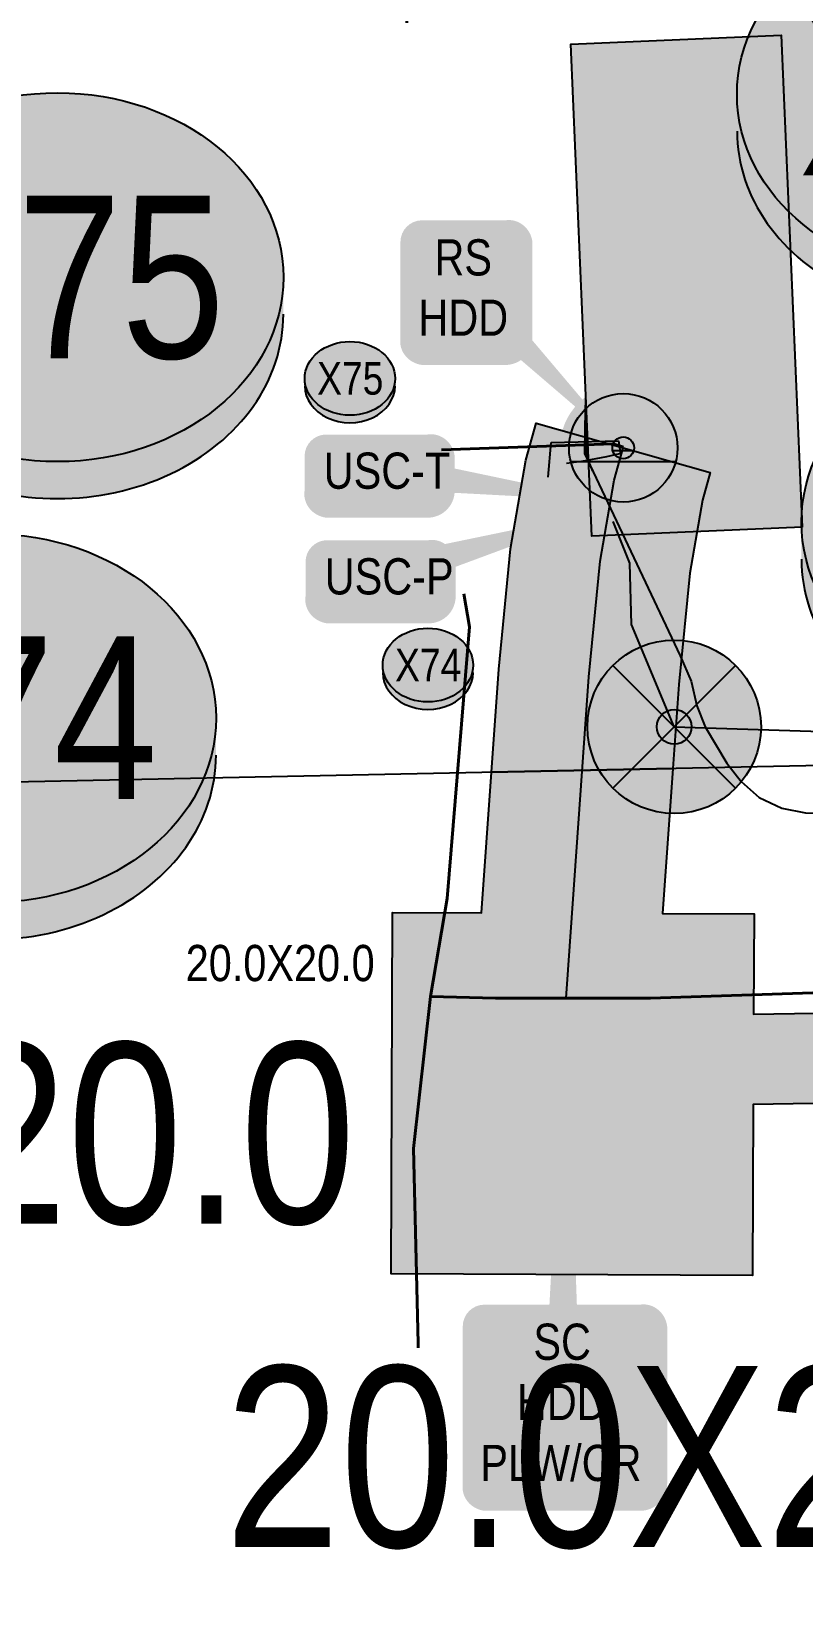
# Model space of a CAD drawing. Extents: x 88833 to 97610, y 5963373 to 5974710.
# Drawn here: x 93904.5 to 93947.1, y 5965035.2 to 5965122.3 of the extents above; entities that cross this region are included whole.
import ezdxf
from ezdxf.enums import TextEntityAlignment as Align

# ---------------------------------------------------------------- set-up
doc = ezdxf.new("R2010")
doc.units = 0
doc.header["$LTSCALE"] = 5
for name, pattern in [('COOP2', [10, 5, -1, 0, -1, 0, -1, 0, -1, 0, -1]), ('DASHDOT', [25.4, 12.7, -6.35, 0, -6.35]), ('POWERLINE5', [7.8, 2.4, -0.6, 0.6, -0.6, 0.6, -0.6, 2.4])]:
    doc.linetypes.add(name, pattern=pattern)
for name, color, linetype in [('AS-POWER', 104, 'foc-POWER'), ('AS-POWER-EXISTING', 72, 'POWERLINE5'), ('AS-POWER-EXISTING-PP', 72, 'Continuous'), ('AS-POWER-EXISTING-PP-1000', 72, 'Continuous'), ('AS-RESIDENCE', 14, 'Continuous'), ('AS-SYMBOL', 7, 'Continuous'), ('AS-SYMBOL-1000', 7, 'Continuous'), ('AS-TELEPHONE', 224, 'foc-TEL'), ('L-SEC', 7, 'Continuous'), ('P-APEX RECON PAY ITEMS-1000', 240, 'Continuous'), ('P-APEX RECON-10m BUFFER', 51, 'COOP2'), ('P-APEX RECON-URBAN', 30, 'COOP2'), ('P-APEX RECON-WORK AREA', 104, 'Continuous'), ('P-CROSSINGS', 250, 'Continuous'), ('P-CROSSINGS-1000', 250, 'Continuous')]:
    doc.layers.add(name, color=color, linetype=linetype)
for name, color, linetype, lineweight in [('AS-RECON EXISTING', 151, 'DASHDOT', 40), ('P-APEX RECON-TWS-T', 104, 'Continuous', 9), ('P-APEX RECON-TWS-T-1000', 104, 'Continuous', 9)]:
    doc.layers.add(name, color=color, linetype=linetype, lineweight=lineweight)
doc.layers.add('AS-STRUCTURE-H', color=7, linetype='Continuous', true_color=0xa8a8a8)
doc.layers.add('P-APEX RECON-TO BE DRILLED-H', color=7, linetype='Continuous', true_color=0xffafe1)
doc.styles.add('175L', font='ARIALN.TTF', dxfattribs={"height": 2})
doc.styles.add('80', font='ARIALN.TTF', dxfattribs={"height": 10})
doc.styles.add('Crossing', font='ARIALN.TTF', dxfattribs={"height": 10})
doc.styles.add('foc-LtypeFont', font='ARIALN.TTF', dxfattribs={"height": 7.35})
doc.linetypes.add('foc-POWER', pattern='A,6,-1,["P",foc-LtypeFont,S=0.2,R=0,X=-0.625,Y=-0.75],-1.24,4', length=12.24)
doc.linetypes.add('foc-TEL', pattern='A,2,-1,["T",foc-LtypeFont,S=0.2,R=0,X=-0.425,Y=-0.75],-1.24,8', length=12.24)

# ---------------------------------------------------------------- blocks, each defined once
blk = doc.blocks.new('*U838')
at = {"true_color": 0xffffa8}
h = blk.add_hatch(color=51, dxfattribs=at)
edge = h.paths.add_edge_path()
edge.add_line((-11.5, -20), (11.5, -20))
edge.add_arc((11.5, -14), 6, 270, 360)
edge.add_line((17.5, -14), (17.5, 12.5))
edge.add_arc((11.5, 12.5), 6, 0, 90)
edge.add_line((11.5, 18.5), (-11.5, 18.5))
edge.add_arc((-11.5, 12.5), 6, 90, 180)
edge.add_line((-17.5, 12.5), (-17.5, -14))
edge.add_arc((-11.5, -14), 6, 180, 270)
at = {"color": 240, "flags": 128}
blk.add_lwpolyline([(-11.5, -20, 3, 3, 0), (11.5, -20, 3, 3, 0.414214), (17.5, -14, 3, 3, 0), (17.5, 12.5, 3, 0, 0.414214), (11.5, 18.5, 0, 0, 0), (-11.5, 18.5, 0, 0, 0.414214), (-17.5, 12.5, 0, 0, 0), (-17.5, -14, 0, 3, 0.414214)], format="xyseb", close=True, dxfattribs=at)
for points in [[(-1, -11.44, 0, 10, 0), (0, 0, 5, 5, 0)], [(44.1, -44.4, 0, 10, 0), (0, 0, 5, 5, 0)]]:
    blk.add_lwpolyline(points, format="xyseb", dxfattribs=at)
at = {"color": 4, "style": '80'}
blk.add_attdef('OTHER_001', (-14.7, -5), '', height=10, dxfattribs=at)
blk = doc.blocks.new('RISER')
h = blk.add_hatch(color=255)
h.dxf.hatch_style = 1
edge = h.paths.add_edge_path()
edge.add_arc((0, 0), 0.7, 0, 360)
blk.add_hatch(color=13).paths.add_polyline_path([(0.581, -0.15), (-0.581, -0.15, 0.774597)])
at = {"color": 13}
blk.add_line((-0.581, -0.15), (0.581, -0.15), dxfattribs=at)
blk.add_circle((0, 0), 0.6, dxfattribs=at)
blk = doc.blocks.new('POWERPOLE')
h = blk.add_hatch(color=255)
edge = h.paths.add_edge_path()
edge.add_arc((0, 0), 0.96, 0, 360)
at = {"linetype": 'Continuous'}
for p, q in [((0.679, -0.679), (-0.679, 0.679)), ((-0.679, -0.679), (0.679, 0.679))]:
    blk.add_line(p, q, dxfattribs=at)
blk.add_circle((0, 0), 0.96, dxfattribs=at)
blk = doc.blocks.new('*U842')
at = {"true_color": 0xffffa8}
h = blk.add_hatch(color=51, dxfattribs=at)
edge = h.paths.add_edge_path()
edge.add_line((-21.5, -28.5), (21.5, -28.5))
edge.add_arc((21.5, -22.5), 6, 270, 360)
edge.add_line((27.5, -22.5), (27.5, 21))
edge.add_arc((21.5, 21), 6, 0, 90)
edge.add_line((21.5, 27), (-21.5, 27))
edge.add_arc((-21.5, 21), 6, 90, 180)
edge.add_line((-27.5, 21), (-27.5, -22.5))
edge.add_arc((-21.5, -22.5), 6, 180, 270)
at = {"color": 240, "flags": 128}
for points in [[(1.03, 111.74, 0, 10, 0), (0, 0, 5, 5, 0)], [(-1, -11.44, 0, 10, 0), (0, 0, 5, 5, 0)]]:
    blk.add_lwpolyline(points, format="xyseb", dxfattribs=at)
blk.add_lwpolyline([(-21.5, -28.5, 3, 3, 0), (21.5, -28.5, 3, 3, 0.414214), (27.5, -22.5, 3, 3, 0), (27.5, 21, 3, 0, 0.414214), (21.5, 27, 0, 0, 0), (-21.5, 27, 0, 0, 0.414214), (-27.5, 21, 0, 0, 0), (-27.5, -22.5, 0, 3, 0.414214)], format="xyseb", close=True, dxfattribs=at)
at = {"color": 4, "style": '80'}
blk.add_attdef('OTHER_001', (-14.7, -5), '', height=10, dxfattribs=at)
blk = doc.blocks.new('xing2')
h = blk.add_hatch(color=50)
h.dxf.hatch_style = 1
edge = h.paths.add_edge_path()
edge.add_ellipse((0, 0), major_axis=(-12.5, 0), ratio=0.816297, start_angle=0, end_angle=360)
h = blk.add_hatch(color=250)
h.dxf.hatch_style = 1
edge = h.paths.add_edge_path()
edge.add_ellipse((0, -2.047), major_axis=(-12.5, 0), ratio=0.816297, start_angle=0, end_angle=180)
edge.add_line((12.5, -2.047), (12.5, 0))
edge.add_ellipse((0, 0), major_axis=(-12.5, 0), ratio=0.816297, start_angle=0, end_angle=180, ccw=False)
edge.add_line((-12.5, 0), (-12.5, -2.047))
at = {"color": 250}
blk.add_ellipse((0, 0), major_axis=(-12.5, 0), ratio=0.816297, dxfattribs=at)
blk.add_ellipse((0, -2.047), major_axis=(-12.5, 0), ratio=0.816297, start_param=0, end_param=3.141593, dxfattribs=at)
at = {"color": 250, "style": 'Crossing'}
blk.add_attdef('CROSSING', text='', height=9, dxfattribs=at).set_placement((0.089, 0.02), align=Align.MIDDLE_CENTER)
at = {"color": 250, "style": 'Crossing', "flags": 1}
for tag, p in [('OWNER', (0.089, -12.492)), ('DESCRIPTION', (0.089, -25.77)), ('LOCATION', (0.089, -39.303)), ('DWG_REF', (0.089, -52.837))]:
    blk.add_attdef(tag, text='', height=9, dxfattribs=at).set_placement(p, align=Align.MIDDLE_CENTER)
blk = doc.blocks.new('*U1114')
at = {"true_color": 0xffffa8}
h = blk.add_hatch(color=51, dxfattribs=at)
edge = h.paths.add_edge_path()
edge.add_line((-14, -11.5), (14, -11.5))
edge.add_arc((14, -5.5), 6, 270, 360)
edge.add_line((20, -5.5), (20, 4))
edge.add_arc((14, 4), 6, 0, 90)
edge.add_line((14, 10), (-14, 10))
edge.add_arc((-14, 4), 6, 90, 180)
edge.add_line((-20, 4), (-20, -5.5))
edge.add_arc((-14, -5.5), 6, 180, 270)
at = {"color": 240, "flags": 128}
for points in [[(63.63, 18.26, 0, 10, 0), (0, 0, 5, 5, 0)], [(-1, -11.44, 0, 10, 0), (0, 0, 5, 5, 0)]]:
    blk.add_lwpolyline(points, format="xyseb", dxfattribs=at)
blk.add_lwpolyline([(-14, -11.5, 3, 3, 0), (14, -11.5, 3, 3, 0.414214), (20, -5.5, 3, 3, 0), (20, 4, 3, 0, 0.414214), (14, 10, 0, 0, 0), (-14, 10, 0, 0, 0.414214), (-20, 4, 0, 0, 0), (-20, -5.5, 0, 3, 0.414214)], format="xyseb", close=True, dxfattribs=at)
at = {"color": 4, "style": '80'}
blk.add_attdef('OTHER_001', (-14.7, -5), '', height=10, dxfattribs=at)
blk = doc.blocks.new('*U1115')
at = {"true_color": 0xffffa8}
h = blk.add_hatch(color=51, dxfattribs=at)
edge = h.paths.add_edge_path()
edge.add_line((-14, -11.5), (14, -11.5))
edge.add_arc((14, -5.5), 6, 270, 360)
edge.add_line((20, -5.5), (20, 4))
edge.add_arc((14, 4), 6, 0, 90)
edge.add_line((14, 10), (-14, 10))
edge.add_arc((-14, 4), 6, 90, 180)
edge.add_line((-20, 4), (-20, -5.5))
edge.add_arc((-14, -5.5), 6, 180, 270)
at = {"color": 240, "flags": 128}
blk.add_lwpolyline([(-14, -11.5, 3, 3, 0), (14, -11.5, 3, 3, 0.414214), (20, -5.5, 3, 3, 0), (20, 4, 3, 0, 0.414214), (14, 10, 0, 0, 0), (-14, 10, 0, 0, 0.414214), (-20, 4, 0, 0, 0), (-20, -5.5, 0, 3, 0.414214)], format="xyseb", close=True, dxfattribs=at)
for points in [[(-1, -11.44, 0, 10, 0), (0, 0, 5, 5, 0)], [(64.36, -8.39, 0, 10, 0), (0, 0, 5, 5, 0)]]:
    blk.add_lwpolyline(points, format="xyseb", dxfattribs=at)
at = {"color": 4, "style": '80'}
blk.add_attdef('OTHER_001', (-14.7, -5), '', height=10, dxfattribs=at)

msp = doc.modelspace()

# ---------------------------------------------------------------- hatches: boundary and pattern name
at = {"layer": 'AS-STRUCTURE-H'}
h = msp.add_hatch(color=256, dxfattribs=at)
h.dxf.hatch_style = 1
h.paths.add_polyline_path([(93947.11, 5965094.885), (93935.48, 5965094.39), (93934.322, 5965121.602), (93945.952, 5965122.097)])
at = {"layer": 'P-APEX RECON-10m BUFFER', "transparency": 33554687}
h = msp.add_hatch(color=256, dxfattribs=at)
h.dxf.hatch_style = 1
h.paths.add_polyline_path([(93929.932, 5965081.345), (93930.336, 5965087.043), (93930.99, 5965093.687), (93931.84, 5965098.604), (93932.413, 5965100.637), (93942.03, 5965097.925), (93941.598, 5965096.392), (93940.899, 5965092.345), (93940.293, 5965086.2), (93939.964, 5965081.551)])
h = msp.add_hatch(color=256, dxfattribs=at)
h.dxf.hatch_style = 1
h.paths.add_polyline_path([(93992.613, 5965063.761), (93986.622, 5965063.663), (93985.389, 5965052.013), (93980.421, 5965052.539), (93980.01, 5965048.65), (93982.281, 5964942.284), (93987.276, 5964942.394), (93987.715, 5964922.415), (93982.708, 5964922.305), (93984.8, 5964824.328), (93997.691, 5964825.776), (93997.798, 5964820.76), (93984.907, 5964819.312), (93985.457, 5964793.581), (93990.452, 5964793.687), (93990.878, 5964773.708), (93985.884, 5964773.601), (93987.859, 5964681.094), (93977.869, 5964680.886), (93975.894, 5964773.388), (93970.899, 5964773.281), (93970.472, 5964793.261), (93975.467, 5964793.367), (93972.718, 5964922.085), (93967.736, 5964921.976), (93967.506, 5964932.422), (93937.763, 5964931.768), (93937.873, 5964926.773), (93917.893, 5964926.334), (93917.454, 5964946.313), (93937.433, 5964946.752), (93937.543, 5964941.758), (93972.282, 5964942.521), (93970.006, 5965049.071), (93970.484, 5965053.59), (93965.516, 5965054.116), (93966.491, 5965063.333), (93944.407, 5965062.972), (93944.367, 5965053.525), (93924.383, 5965053.61), (93924.469, 5965073.594), (93929.381, 5965073.573), (93929.932, 5965081.345), (93939.964, 5965081.551), (93939.396, 5965073.53), (93944.452, 5965073.509), (93944.429, 5965067.969), (93967.021, 5965068.339), (93967.618, 5965073.989), (93972.049, 5965073.52), (93971.872, 5965082.207), (93981.862, 5965082.412), (93982.065, 5965072.461), (93987.492, 5965071.887), (93987.151, 5965068.668), (93992.507, 5965068.756)])
at = {"layer": 'P-APEX RECON-TO BE DRILLED-H', "transparency": 33554687}
h = msp.add_hatch(color=256, dxfattribs=at)
h.dxf.hatch_style = 1
h.paths.add_polyline_path([(93941.598, 5965096.392), (93942.03, 5965097.925), (93932.413, 5965100.637), (93931.84, 5965098.604), (93930.99, 5965093.687), (93930.336, 5965087.043), (93929.932, 5965081.345), (93929.072, 5965069.207), (93939.039, 5965068.501), (93939.396, 5965073.53), (93940.293, 5965086.2), (93940.899, 5965092.345)])

# ---------------------------------------------------------------- linework, layer by layer
at = {"layer": 'AS-POWER', "flags": 128}
msp.add_lwpolyline([(93940.041, 5965083.858), (93984.766, 5965082.429)], dxfattribs=at)
at = {"layer": 'AS-POWER-EXISTING', "flags": 128}
for points in [[(93940.041, 5965083.858), (93937.673, 5965089.509), (93937.589, 5965092.901), (93935.184, 5965098.844), (93935.151, 5965101.702)], [(93933.077, 5965097.667), (93933.236, 5965099.58), (93936.957, 5965099.676), (93937.061, 5965098.909)], [(93937.018, 5965098.954), (93936.294, 5965098.774), (93934.92, 5965098.527), (93934.084, 5965098.422)]]:
    msp.add_lwpolyline(points, dxfattribs=at)
at = {"layer": 'AS-RECON EXISTING', "flags": 128}
for points in [[(94055.51, 5965467.347), (94045.033, 5965469.007), (94038.217, 5965469.704), (94027.612, 5965469.077), (94016.933, 5965467.229), (94012.419, 5965467.1), (94006.184, 5965467.143), (93989.674, 5965466.454), (93970.925, 5965465.735), (93966.657, 5965465.613), (93955.889, 5965465.284), (93941.526, 5965464.44), (93929.701, 5965463.419), (93922.924, 5965462.94), (93919.699, 5965463.054), (93919.656, 5965454.031), (93919.835, 5965441.516), (93920.601, 5965425.882), (93920.69, 5965414.14), (93920.7, 5965395.36), (93921.084, 5965378.931), (93920.984, 5965364.31), (93921.267, 5965356.115), (93921.636, 5965340.936), (93921.322, 5965328.378), (93921.746, 5965311.878), (93921.753, 5965303.604), (93922.348, 5965286.433), (93922.61, 5965255.804), (93922.828, 5965237.596), (93924.185, 5965152.413), (93924.564, 5965144.463), (93925.413, 5965117.746), (93925.85, 5965110.426), (93927.155, 5965099.339), (93927.171, 5965099.165), (93927.349, 5965097.337), (93928.716, 5965089.388), (93927.478, 5965074.367), (93926.556, 5965068.941), (93930.149, 5965068.856), (93934.056, 5965068.854), (93938.725, 5965068.85), (93948.247, 5965069.156), (93965.055, 5965068.845), (93971.747, 5965068.995), (93977.138, 5965068.998), (93978.632, 5965068.999), (93988.326, 5965069.428), (93992.713, 5965069.52), (93999.205, 5965068.984)], [(93927.171, 5965099.165), (93936.672, 5965099.51), (93937.226, 5965099.314)], [(93759.543, 5964336.238), (93760.127, 5964337.984), (93760.5, 5964339.035), (93760.892, 5964340.137), (93762.06, 5964343.981), (93763.718, 5964348.314), (93764.606, 5964358.195), (93764.366, 5964366.41), (93764.026, 5964377.795), (93764.851, 5964386.916), (93765.819, 5964388.2), (93769.168, 5964389.548), (93771.417, 5964390.129), (93787.779, 5964389.312), (93811.595, 5964390.435), (93825.865, 5964391.133), (93845.658, 5964390.426), (93862.093, 5964389.525), (93864.794, 5964389.377), (93868.633, 5964389.499), (93872.729, 5964389.471), (93878.029, 5964389.3), (93879.326, 5964389.166), (93881.932, 5964388.978), (93883.809, 5964388.778), (93889.179, 5964388.789), (93895.741, 5964388.45), (93901.458, 5964387.938), (93919.695, 5964387.141), (93925.702, 5964386.756), (93933.857, 5964386.677), (93942.869, 5964386.98), (93943.878, 5964387.456), (93944.837, 5964387.909), (93944.333, 5964390.806), (93943.88, 5964402.466), (93942.814, 5964421.352), (93941.327, 5964446.457), (93939.52, 5964481.495), (93938.344, 5964511.136), (93937.333, 5964542.389), (93936.478, 5964565.645), (93936.157, 5964590.477), (93935.57, 5964616.109), (93935.15, 5964634.213), (93934.32, 5964668.957), (93933.286, 5964698.665), (93932.907, 5964722.214), (93932.193, 5964747.229), (93931.885, 5964769.937), (93931.705, 5964786.643), (93931.162, 5964798.092), (93931.289, 5964804.755), (93931.229, 5964813.529), (93930.874, 5964826.511), (93930.814, 5964839.884), (93930.198, 5964850.313), (93930.168, 5964855.839), (93929.842, 5964864.003), (93929.629, 5964879.205), (93929.558, 5964881.222), (93929.635, 5964887.273), (93929.326, 5964898.391), (93929.421, 5964908.007), (93929.218, 5964918.716), (93928.786, 5964933.865), (93928.659, 5964936.726), (93928.551, 5964937.564), (93928.575, 5964950.435), (93927.806, 5964979.552), (93927.086, 5965007.838), (93926.28, 5965033.243), (93925.627, 5965060.548), (93926.556, 5965068.941), (93930.149, 5965068.856), (93934.056, 5965068.854)]]:
    msp.add_lwpolyline(points, dxfattribs=at)
at = {"layer": 'AS-RESIDENCE'}
msp.add_lwpolyline([(93947.11, 5965094.885), (93935.48, 5965094.39), (93934.322, 5965121.602), (93945.952, 5965122.097)], close=True, dxfattribs=at)
at = {"layer": 'AS-TELEPHONE', "flags": 128}
msp.add_lwpolyline([(93935.125, 5965102.079), (93935.102, 5965100.395), (93935.083, 5965098.972), (93940.371, 5965087.782), (93940.979, 5965086.38), (93941.294, 5965085.013), (93941.754, 5965083.856), (93942.948, 5965081.84), (93943.749, 5965080.83), (93944.733, 5965079.94), (93945.985, 5965079.359), (93947.288, 5965079.096), (93948.55, 5965079.058), (93949.78, 5965079.035), (93951.015, 5965078.942), (93952.227, 5965079.071), (93953.419, 5965079.131), (93954.707, 5965079.073), (93957.077, 5965079.065), (93958.187, 5965078.961), (93960.018, 5965079.016), (93961.138, 5965079.059), (93963.118, 5965079.147), (93964.837, 5965078.792), (93967.062, 5965078.658), (93968.257, 5965078.698), (93969.549, 5965078.833), (93970.815, 5965079.008), (93972.893, 5965079.315), (93974.036, 5965079.586), (93975.301, 5965080.028), (93976.51, 5965080.656), (93977.677, 5965081.284), (93978.862, 5965081.879), (93979.89, 5965082.611), (93981.92, 5965084.193), (93982.929, 5965085.042), (93983.857, 5965085.98), (93984.804, 5965086.919), (93985.735, 5965087.806), (93986.673, 5965088.729), (93987.706, 5965089.622), (93988.713, 5965090.363), (93990.041, 5965091.467), (93990.049, 5965091.477), (93991.699, 5965091.937)], dxfattribs=at)
at = {"layer": 'L-SEC', "flags": 128}
msp.add_lwpolyline([(93992.211, 5965082.625), (93188.076, 5965066.1)], dxfattribs=at)
at = {"layer": 'P-APEX RECON-URBAN', "ltscale": 1.5, "flags": 128}
msp.add_lwpolyline([(93934.056, 5965068.854), (93935.314, 5965086.622), (93935.944, 5965093.016), (93936.719, 5965097.498), (93937.222, 5965099.281)], dxfattribs=at)
at = {"layer": 'P-APEX RECON-WORK AREA', "flags": 128}
msp.add_lwpolyline([(93929.932, 5965081.345), (93930.336, 5965087.043), (93930.99, 5965093.687), (93931.84, 5965098.604), (93932.413, 5965100.637), (93942.03, 5965097.925), (93941.598, 5965096.392), (93940.899, 5965092.345), (93940.293, 5965086.2), (93939.964, 5965081.551)], close=True, dxfattribs=at)
msp.add_lwpolyline([(93966.491, 5965063.333), (93944.407, 5965062.972), (93944.367, 5965053.525), (93924.383, 5965053.61), (93924.469, 5965073.594), (93929.381, 5965073.573), (93929.932, 5965081.345), (93939.964, 5965081.551), (93939.396, 5965073.53), (93944.452, 5965073.509), (93944.429, 5965067.969), (93967.021, 5965068.339)], dxfattribs=at)

# ---------------------------------------------------------------- block references
at = {"layer": 'AS-POWER-EXISTING-PP', "xscale": 4.996022535000007, "yscale": 4.996022535000007, "zscale": 4.996022535000007}
msp.add_blockref('POWERPOLE', (93940.041, 5965083.858), dxfattribs=at)
at = {"layer": 'AS-POWER-EXISTING-PP-1000', "xscale": 0.9992045070000001, "yscale": 0.9992045070000001, "zscale": 0.9992045070000001}
msp.add_blockref('POWERPOLE', (93940.041, 5965083.858), dxfattribs=at)
at = {"layer": 'AS-SYMBOL', "xscale": 4.996022535000007, "yscale": 4.996022535000007, "zscale": 4.996022535000007}
msp.add_blockref('RISER', (93937.22, 5965099.28), dxfattribs=at)
at = {"layer": 'AS-SYMBOL-1000', "xscale": 0.9992045070000001, "yscale": 0.9992045070000001, "zscale": 0.9992045070000001}
msp.add_blockref('RISER', (93937.22, 5965099.28), dxfattribs=at)
at = {"layer": 'P-APEX RECON PAY ITEMS-1000'}
ref = msp.add_blockref('*U838', (93928.402, 5965108.161), dxfattribs=dict(at, xscale=0.2, yscale=0.2, zscale=0.2))
ref.add_attrib('OTHER_001', 'RS', (93926.783, 5965108.81), dxfattribs={"layer": '0', "color": 4, "height": 2, "style": '80'})
ref.add_attrib('OTHER_002', 'HDD', (93925.897, 5965105.477), dxfattribs={"layer": '0', "color": 4, "height": 2, "style": '80'})
at = {"layer": 'P-APEX RECON PAY ITEMS-1000', "xscale": 0.2, "yscale": 0.2, "zscale": 0.2}
for name, p, values in [('*U1115', (93923.603, 5965098.017), {'OTHER_001': 'USC-T'}), ('*U1114', (93923.657, 5965092.174), {'OTHER_001': 'USC-P'})]:
    msp.add_blockref(name, p, dxfattribs=at).add_auto_attribs(values)
at = {"layer": 'P-CROSSINGS', "xscale": 0.9992045070000001, "yscale": 0.9992045070000001, "zscale": 0.9992045070000001}
for p, values in [((93956.001, 5965118.829), {'CROSSING': 'X72'}), ((93905.943, 5965108.713), {'CROSSING': 'X75'}), ((93959.564, 5965095.172), {'CROSSING': 'X73'})]:
    msp.add_blockref('xing2', p, dxfattribs=at).add_auto_attribs(values)
at = {"layer": 'P-CROSSINGS-1000', "xscale": 0.1998409014, "yscale": 0.1998409014, "zscale": 0.1998409014}
for p, values in [((93922.11, 5965103.117), {'CROSSING': 'X75'}), ((93926.42, 5965087.266), {'CROSSING': 'X74'})]:
    msp.add_blockref('xing2', p, dxfattribs=at).add_auto_attribs(values)

# ---------------------------------------------------------------- next in the draw order: texts
at = {"layer": 'P-APEX RECON-TWS-T', "char_height": 10, "attachment_point": 1, "style": '175L', "bg_fill": 3, "box_fill_scale": 1.1, "bg_fill_color": 256, "bg_fill_transparency": 0}
for insert in [(93870.184, 5965066.389), (93915.197, 5965048.504)]:
    msp.add_mtext_dynamic_manual_height_columns('20.0X20.0', width=49.86126, gutter_width=100, heights=[0], dxfattribs=dict(at, insert=insert))
at = {"layer": 'P-APEX RECON-TWS-T-1000', "insert": (93913.032, 5965071.793), "char_height": 2, "attachment_point": 1, "style": '175L', "bg_fill": 3, "box_fill_scale": 1.1, "bg_fill_color": 256, "bg_fill_transparency": 0}
msp.add_mtext_dynamic_manual_height_columns('20.0X20.0', width=10.36249, gutter_width=100, heights=[0], dxfattribs=at)

# ---------------------------------------------------------------- next in the draw order: block references
at = {"layer": 'P-APEX RECON PAY ITEMS-1000'}
ref = msp.add_blockref('*U842', (93933.849, 5965046.505), dxfattribs=dict(at, xscale=0.2, yscale=0.2, zscale=0.2))
ref.add_attrib('OTHER_001', 'SC', (93932.253, 5965048.855), dxfattribs={"layer": '0', "color": 4, "height": 2, "style": '80'})
ref.add_attrib('OTHER_002', 'HDD', (93931.343, 5965045.522), dxfattribs={"layer": '0', "color": 4, "height": 2, "style": '80'})
ref.add_attrib('OTHER_003', 'PLW/CR', (93929.322, 5965042.153), dxfattribs={"layer": '0', "color": 4, "height": 2, "style": '80'})
at = {"layer": 'P-CROSSINGS', "xscale": 0.9992045070000001, "yscale": 0.9992045070000001, "zscale": 0.9992045070000001}
msp.add_blockref('xing2', (93902.217, 5965084.334), dxfattribs=at).add_auto_attribs({'CROSSING': 'X74'})

doc.saveas('drawing.dxf')
